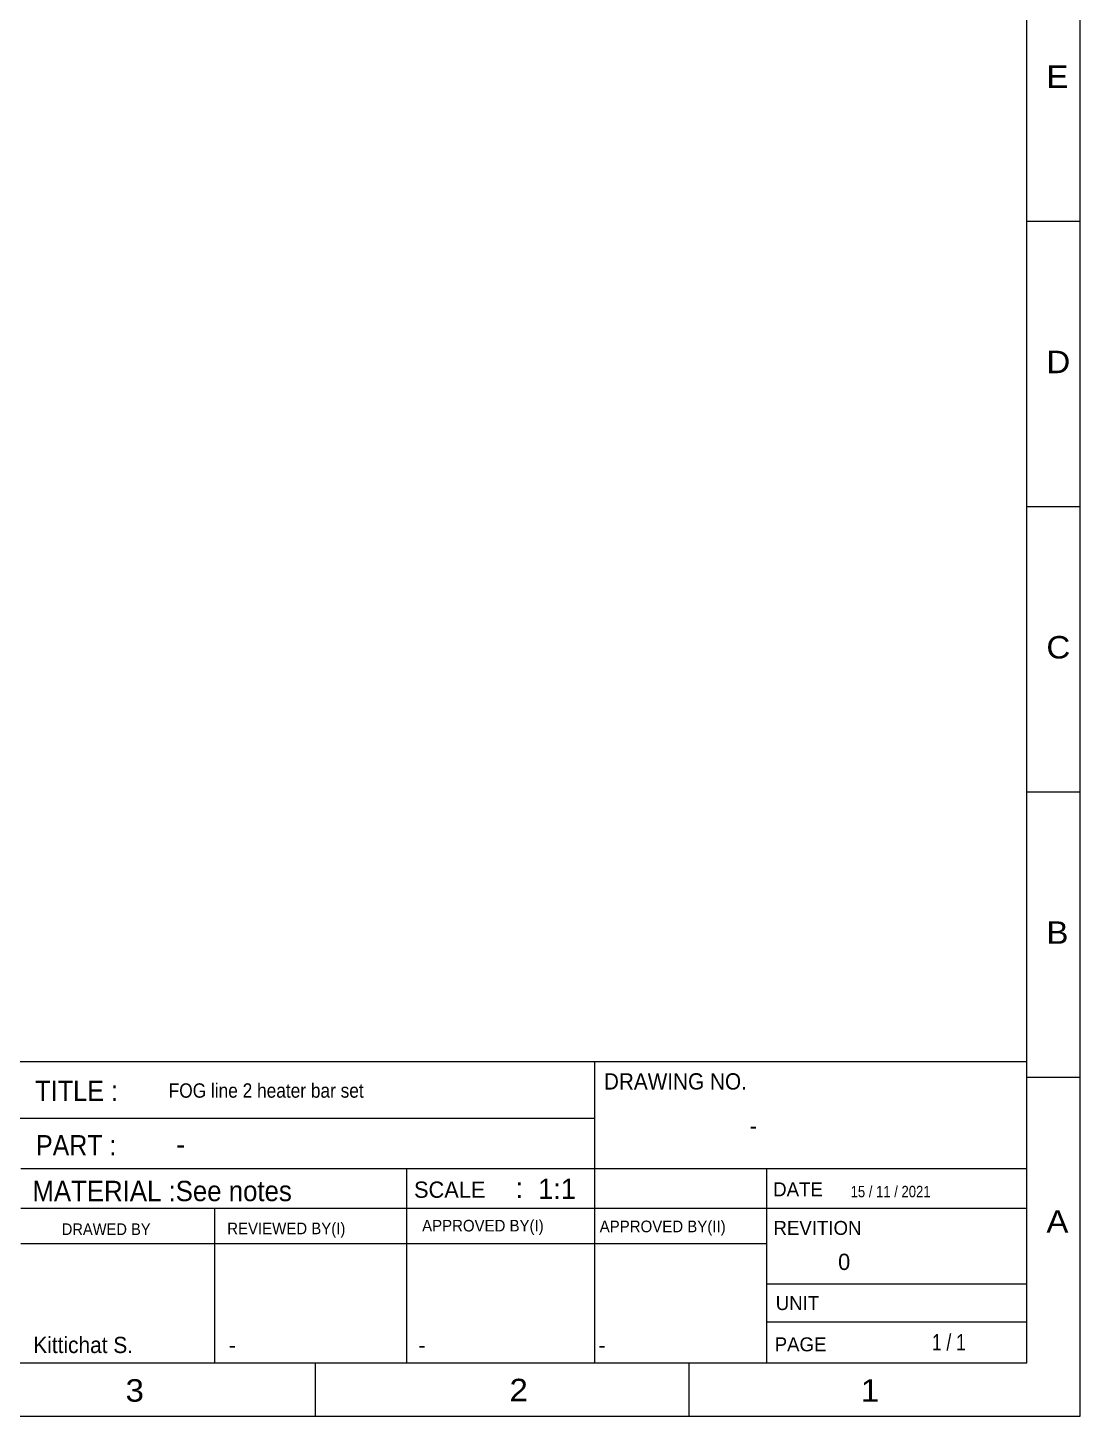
# Model space of a CAD drawing. Header units: millimetres. Extents: x 31 to 895, y 298 to 910.
# Drawn here: x 674.1 to 888.9, y 305.4 to 588.6 of the extents above; entities that cross this region are included whole.
import ezdxf

# ---------------------------------------------------------------- set-up
doc = ezdxf.new("R2010")
doc.units = ezdxf.units.MM
doc.styles.add('SLDTEXTSTYLE0', font='TXT', dxfattribs={"width": 1.1})
doc.styles.add('SLDTEXTSTYLE10', font='TXT', dxfattribs={"width": 0.9})
doc.styles.add('SLDTEXTSTYLE11', font='TXT', dxfattribs={"width": 0.958333})
doc.styles.add('SLDTEXTSTYLE12', font='TXT', dxfattribs={"width": 0.954545})
doc.styles.add('SLDTEXTSTYLE13', font='TXT', dxfattribs={"width": 0.966667})
doc.styles.add('SLDTEXTSTYLE14', font='TXT', dxfattribs={"width": 0.964286})
doc.styles.add('SLDTEXTSTYLE15', font='TXT', dxfattribs={"width": 0.857143})
doc.styles.add('SLDTEXTSTYLE2', font='TXT')
doc.styles.add('SLDTEXTSTYLE3', font='TXT', dxfattribs={"width": 0.8})
doc.styles.add('SLDTEXTSTYLE4', font='TXT', dxfattribs={"width": 0.916667})
doc.styles.add('SLDTEXTSTYLE5', font='TXT', dxfattribs={"width": 0.947368})
doc.styles.add('SLDTEXTSTYLE6', font='TXT', dxfattribs={"width": 0.928571})
doc.styles.add('SLDTEXTSTYLE7', font='TXT', dxfattribs={"width": 0.944444})

# ---------------------------------------------------------------- blocks, each defined once
blk = doc.blocks.new('SW_NOTE_0_27')
at = {"color": 0, "linetype": 'Continuous', "lineweight": 18, "insert": (0, 9.85), "char_height": 7.64, "attachment_point": 1, "style": 'SLDTEXTSTYLE0'}
blk.add_mtext('2', dxfattribs=at)
blk = doc.blocks.new('SW_NOTE_0_28')
at = {"color": 0, "linetype": 'Continuous', "lineweight": 18, "insert": (0, 9.85), "char_height": 7.64, "attachment_point": 1, "style": 'SLDTEXTSTYLE0'}
blk.add_mtext('3', dxfattribs=at)
blk = doc.blocks.new('SW_NOTE_0_29')
at = {"color": 0, "linetype": 'Continuous', "lineweight": 18, "insert": (0, 9.85), "char_height": 7.64, "attachment_point": 1, "style": 'SLDTEXTSTYLE0'}
blk.add_mtext('1', dxfattribs=at)
blk = doc.blocks.new('SW_NOTE_0_30')
at = {"color": 0, "linetype": 'Continuous', "lineweight": 18, "insert": (0, 9.85), "char_height": 7.64, "attachment_point": 1, "style": 'SLDTEXTSTYLE0'}
blk.add_mtext('A', dxfattribs=at)
blk = doc.blocks.new('SW_NOTE_0_31')
at = {"color": 0, "linetype": 'Continuous', "lineweight": 18, "insert": (0, 9.85), "char_height": 7.64, "attachment_point": 1, "style": 'SLDTEXTSTYLE0'}
blk.add_mtext('B', dxfattribs=at)
blk = doc.blocks.new('SW_NOTE_0_32')
at = {"color": 0, "linetype": 'Continuous', "lineweight": 18, "insert": (0, 9.85), "char_height": 7.64, "attachment_point": 1, "style": 'SLDTEXTSTYLE0'}
blk.add_mtext('C', dxfattribs=at)
blk = doc.blocks.new('SW_NOTE_0_33')
at = {"color": 0, "linetype": 'Continuous', "lineweight": 18, "insert": (0, 9.85), "char_height": 7.64, "attachment_point": 1, "style": 'SLDTEXTSTYLE0'}
blk.add_mtext('D', dxfattribs=at)
blk = doc.blocks.new('SW_NOTE_0_34')
at = {"color": 0, "linetype": 'Continuous', "lineweight": 18, "insert": (0, 9.85), "char_height": 7.64, "attachment_point": 1, "style": 'SLDTEXTSTYLE0'}
blk.add_mtext('E', dxfattribs=at)
blk = doc.blocks.new('SW_NOTE_0_66')
at = {"color": 0, "linetype": 'Continuous', "lineweight": 18, "insert": (0, 8.92), "char_height": 6.922, "attachment_point": 1, "style": 'SLDTEXTSTYLE2'}
blk.add_mtext('1:1', dxfattribs=at)
blk = doc.blocks.new('SW_NOTE_0_67')
at = {"color": 0, "linetype": 'Continuous', "lineweight": 18, "insert": (0, 7.14), "char_height": 5.538, "attachment_point": 1, "style": 'SLDTEXTSTYLE3'}
blk.add_mtext('1 / 1', dxfattribs=at)
blk = doc.blocks.new('SW_NOTE_0_68')
at = {"color": 0, "linetype": 'Continuous', "lineweight": 18, "attachment_point": 1, "style": 'SLDTEXTSTYLE2'}
for s, insert, char_height in [('SCALE', (0, 7.14), 5.538), (':', (34.57, 8.42), 6.92)]:
    blk.add_mtext(s, dxfattribs=dict(at, insert=insert, char_height=char_height))
blk = doc.blocks.new('SW_NOTE_0_69')
at = {"color": 0, "linetype": 'Continuous', "lineweight": 18, "insert": (0, 8.92), "char_height": 6.922, "attachment_point": 1, "style": 'SLDTEXTSTYLE4'}
blk.add_mtext('PART :', dxfattribs=at)
blk = doc.blocks.new('SW_NOTE_0_70')
at = {"color": 0, "linetype": 'Continuous', "lineweight": 18, "insert": (0, 8.92), "char_height": 6.9223, "attachment_point": 1, "style": 'SLDTEXTSTYLE5'}
blk.add_mtext('MATERIAL :See notes', dxfattribs=at)
blk = doc.blocks.new('SW_NOTE_0_71')
at = {"color": 0, "linetype": 'Continuous', "lineweight": 18, "insert": (0, 8.92), "char_height": 6.922, "attachment_point": 1, "style": 'SLDTEXTSTYLE6'}
blk.add_mtext('TITLE :', dxfattribs=at)
blk = doc.blocks.new('SW_NOTE_0_81')
at = {"color": 0, "linetype": 'Continuous', "lineweight": 18, "insert": (0, 8.92), "char_height": 6.92, "attachment_point": 1, "style": 'SLDTEXTSTYLE2'}
blk.add_mtext('-', dxfattribs=at)
blk = doc.blocks.new('SW_NOTE_0_85')
at = {"color": 0, "linetype": 'Continuous', "lineweight": 18, "insert": (0, 6.3), "char_height": 4.8836, "attachment_point": 1, "style": 'SLDTEXTSTYLE10'}
blk.add_mtext('FOG line 2 heater bar set', dxfattribs=at)
blk = doc.blocks.new('SW_NOTE_0_86')
at = {"color": 0, "linetype": 'Continuous', "lineweight": 18, "insert": (0, 7.14), "char_height": 5.5378, "attachment_point": 1, "style": 'SLDTEXTSTYLE11'}
blk.add_mtext('Kittichat S.', dxfattribs=at)
blk = doc.blocks.new('SW_NOTE_0_87')
at = {"color": 0, "linetype": 'Continuous', "lineweight": 18, "insert": (0, 7.14), "char_height": 5.54, "attachment_point": 1, "style": 'SLDTEXTSTYLE2'}
blk.add_mtext('-', dxfattribs=at)
blk = doc.blocks.new('SW_NOTE_0_88')
at = {"color": 0, "linetype": 'Continuous', "lineweight": 18, "insert": (0, 7.14), "char_height": 5.54, "attachment_point": 1, "style": 'SLDTEXTSTYLE2'}
blk.add_mtext('-', dxfattribs=at)
blk = doc.blocks.new('SW_NOTE_0_89')
at = {"color": 0, "linetype": 'Continuous', "lineweight": 18, "insert": (0, 7.13), "char_height": 5.5311, "attachment_point": 1, "style": 'SLDTEXTSTYLE12'}
blk.add_mtext('DRAWING NO.', dxfattribs=at)
blk = doc.blocks.new('SW_NOTE_0_90')
at = {"color": 0, "linetype": 'Continuous', "lineweight": 18, "insert": (0, 6.11), "char_height": 4.741, "attachment_point": 1, "style": 'SLDTEXTSTYLE2'}
blk.add_mtext('DATE', dxfattribs=at)
blk = doc.blocks.new('SW_NOTE_0_91')
at = {"color": 0, "linetype": 'Continuous', "lineweight": 18, "insert": (0, 6.11), "char_height": 4.741, "attachment_point": 1, "style": 'SLDTEXTSTYLE2'}
blk.add_mtext('REVITION', dxfattribs=at)
blk = doc.blocks.new('SW_NOTE_0_92')
at = {"color": 0, "linetype": 'Continuous', "lineweight": 18, "insert": (0, 6.11), "char_height": 4.741, "attachment_point": 1, "style": 'SLDTEXTSTYLE2'}
blk.add_mtext('UNIT', dxfattribs=at)
blk = doc.blocks.new('SW_NOTE_0_93')
at = {"color": 0, "linetype": 'Continuous', "lineweight": 18, "insert": (0, 6.11), "char_height": 4.741, "attachment_point": 1, "style": 'SLDTEXTSTYLE2'}
blk.add_mtext('PAGE', dxfattribs=at)
blk = doc.blocks.new('SW_NOTE_0_94')
at = {"color": 0, "linetype": 'Continuous', "lineweight": 18, "insert": (0, 5.09), "char_height": 3.9508, "attachment_point": 1, "style": 'SLDTEXTSTYLE13'}
blk.add_mtext('APPROVED BY(II)', dxfattribs=at)
blk = doc.blocks.new('SW_NOTE_0_95')
at = {"color": 0, "linetype": 'Continuous', "lineweight": 18, "insert": (0, 5.09), "char_height": 3.9508, "attachment_point": 1, "style": 'SLDTEXTSTYLE14'}
blk.add_mtext('APPROVED BY(I)', dxfattribs=at)
blk = doc.blocks.new('SW_NOTE_0_96')
at = {"color": 0, "linetype": 'Continuous', "lineweight": 18, "insert": (0, 5.09), "char_height": 3.9508, "attachment_point": 1, "style": 'SLDTEXTSTYLE14'}
blk.add_mtext('REVIEWED BY(I)', dxfattribs=at)
blk = doc.blocks.new('SW_NOTE_0_97')
at = {"color": 0, "linetype": 'Continuous', "lineweight": 18, "insert": (0, 5.09), "char_height": 3.951, "attachment_point": 1, "style": 'SLDTEXTSTYLE7'}
blk.add_mtext('DRAWED BY', dxfattribs=at)
blk = doc.blocks.new('SW_NOTE_0_98')
at = {"color": 0, "linetype": 'Continuous', "lineweight": 18, "insert": (0, 5), "char_height": 3.8765, "attachment_point": 1, "style": 'SLDTEXTSTYLE15'}
blk.add_mtext('15 / 11 / 2021', dxfattribs=at)
blk = doc.blocks.new('SW_NOTE_0_99')
at = {"color": 0, "linetype": 'Continuous', "lineweight": 18, "insert": (0, 7.14), "char_height": 5.54, "attachment_point": 1, "style": 'SLDTEXTSTYLE2'}
blk.add_mtext('-', dxfattribs=at)
blk = doc.blocks.new('SW_NOTE_0_100')
at = {"color": 0, "linetype": 'Continuous', "lineweight": 18, "insert": (0, 7.14), "char_height": 5.54, "attachment_point": 1, "style": 'SLDTEXTSTYLE2'}
blk.add_mtext('0', dxfattribs=at)
blk = doc.blocks.new('SW_NOTE_0_101')
at = {"color": 0, "linetype": 'Continuous', "lineweight": 18, "insert": (0, 7.14), "char_height": 5.54, "attachment_point": 1, "style": 'SLDTEXTSTYLE2'}
blk.add_mtext('-', dxfattribs=at)
blk = doc.blocks.new('2013 Tempates-1')
at = {"color": 7, "linetype": 'Continuous', "lineweight": 18}
for p, q in [((1429.37, 12.12), (1429.37, 1007.47)), ((1411.18, 30.31), (1411.18, 989.28)), ((1429.37, 418.26), (1411.18, 418.26)), ((1429.37, 321.27), (1411.18, 321.27)), ((1429.37, 224.29), (1411.18, 224.29)), ((1429.37, 127.3), (1411.18, 127.3)), ((30.31, 30.31), (1411.18, 30.31)), ((1169.32, 12.12), (1169.32, 30.31)), ((1296.31, 12.12), (1296.31, 30.31)), ((12.12, 12.12), (1429.37, 12.12))]:
    blk.add_line(p, q, dxfattribs=at)
at = {"color": 179, "linetype": 'Continuous', "lineweight": 18}
for p, q in [((788.33, 132.67), (1411.32, 132.67)), ((1264.11, 132.67), (1264.11, 30.31)), ((951.41, 113.46), (1264.11, 113.46)), ((1069.09, 96.34), (1411.18, 96.34)), ((1200.28, 30.31), (1200.28, 96.34)), ((1322.7, 96.34), (1322.7, 30.31)), ((1069.09, 82.85), (1411.18, 82.85)), ((1135, 30.31), (1135, 82.85)), ((1322.7, 70.78), (1069.09, 70.78)), ((1322.7, 57.17), (1411.18, 57.17)), ((1411.32, 44.14), (1322.7, 44.14)), ((823.26, 30.31), (1411.18, 30.31)), ((964.13, 30.31), (1116.86, 30.31)), ((1019.23, 30.31), (1411.18, 30.31)), ((1104.67, 30.31), (1113.15, 30.31)), ((1113.15, 30.31), (1214.97, 30.31))]:
    blk.add_line(p, q, dxfattribs=at)
at = {"color": 7, "linetype": 'Continuous', "lineweight": 18}
for name, p in [('SW_NOTE_0_34', (1417.86, 461.47)), ('SW_NOTE_0_33', (1417.86, 364.48)), ('SW_NOTE_0_32', (1417.86, 267.49)), ('SW_NOTE_0_31', (1417.86, 170.5)), ('SW_NOTE_0_89', (1267.35, 121.58)), ('SW_NOTE_0_71', (1073.93, 117.27)), ('SW_NOTE_0_85', (1119.34, 118.98)), ('SW_NOTE_0_99', (1316.94, 106.46)), ('SW_NOTE_0_69', (1074.22, 98.76)), ('SW_NOTE_0_81', (1121.88, 99.18)), ('SW_NOTE_0_70', (1072.99, 83.23)), ('SW_NOTE_0_68', (1202.78, 84.77)), ('SW_NOTE_0_66', (1244.98, 83.98)), ('SW_NOTE_0_90', (1324.93, 85.52)), ('SW_NOTE_0_98', (1351.28, 85.44)), ('SW_NOTE_0_30', (1417.86, 72.3)), ('SW_NOTE_0_97', (1082.96, 72.59)), ('SW_NOTE_0_96', (1139.24, 72.84)), ('SW_NOTE_0_95', (1205.54, 73.79)), ('SW_NOTE_0_94', (1265.92, 73.53)), ('SW_NOTE_0_91', (1325.03, 72.4)), ('SW_NOTE_0_100', (1347.02, 60.23)), ('SW_NOTE_0_92', (1325.79, 46.84)), ('SW_NOTE_0_86', (1073.29, 31.99)), ('SW_NOTE_0_93', (1325.43, 32.82)), ('SW_NOTE_0_67', (1378.92, 32.9)), ('SW_NOTE_0_88', (1139.71, 31.99)), ('SW_NOTE_0_87', (1204.29, 31.99)), ('SW_NOTE_0_101', (1265.52, 31.99)), ('SW_NOTE_0_28', (1104.66, 14.86)), ('SW_NOTE_0_27', (1235.25, 15)), ('SW_NOTE_0_29', (1354.71, 14.86))]:
    blk.add_blockref(name, p, dxfattribs=at)

msp = doc.modelspace()

# ---------------------------------------------------------------- block references
at = {"color": 7, "linetype": 'Continuous', "xscale": 0.6000000000000001, "yscale": 0.6000000000000001, "zscale": 0.6000000000000001}
msp.add_blockref('2013 Tempates-1', (31.233, 298.117), dxfattribs=at)

doc.saveas('drawing.dxf')
